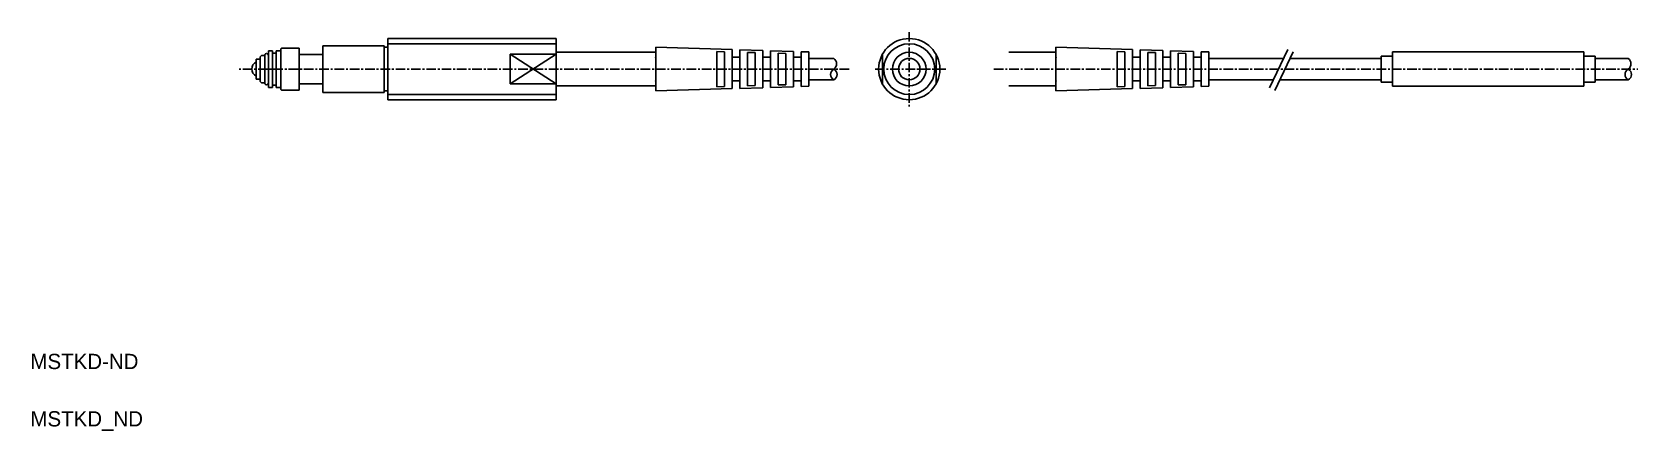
# Model space of a CAD drawing. Extents: x 5 to 215, y 4 to 57.
import ezdxf

# ---------------------------------------------------------------- set-up
doc = ezdxf.new("R2010")
doc.units = 0
doc.linetypes.add('CENTER', pattern=[2, 1.25, -0.25, 0.25, -0.25])
doc.layers.get('0').update_dxf_attribs({"color": 1, "linetype": 'CONTINUOUS'})
doc.layers.add('CENTER', color=2, linetype='CONTINUOUS')

msp = doc.modelspace()

# ---------------------------------------------------------------- linework, layer by layer
at = {"linetype": 'CONTINUOUS'}
for p, q in [((43.211755, 54.766633), (43.211755, 48.666633)), ((43.211755, 54.766633), (51.211755, 54.766633)), ((51.211755, 54.766633), (51.211755, 48.666633)), ((51.711755, 54.566633), (51.211755, 54.566633)), ((51.711755, 55.716633), (51.711755, 47.716633)), ((51.711755, 55.716633), (73.711755, 55.716633)), ((51.711755, 55.040133), (73.711755, 55.040133)), ((73.711755, 55.716633), (73.711755, 47.716633)), ((86.711722, 54.566633), (86.711722, 48.866633)), ((96.711722, 54.266633), (86.711722, 54.566633)), ((139.001931, 54.566633), (139.001931, 48.866633)), ((149.001931, 54.266633), (139.001931, 54.566633)), ((34.511755, 53.016633), (35.011755, 53.016633)), ((34.511755, 53.016633), (34.511755, 50.416633)), ((35.211755, 53.516633), (35.011755, 53.316633)), ((35.011755, 53.316633), (35.011755, 50.116633)), ((35.211755, 53.516633), (35.611755, 53.516633)), ((35.611755, 53.516633), (35.611755, 49.916633)), ((36.111755, 54.116633), (36.611755, 54.116633)), ((36.111755, 54.116633), (36.111755, 49.316633)), ((36.611755, 54.116633), (36.611755, 49.316633)), ((36.611755, 53.816633), (37.111755, 53.816633)), ((37.111755, 54.116633), (37.111755, 49.316633)), ((37.111755, 54.116633), (37.711755, 54.116633)), ((37.811755, 54.466633), (37.711755, 54.366633)), ((37.711755, 54.366633), (37.711755, 49.066633)), ((37.811755, 54.466633), (40.111755, 54.466633)), ((40.111755, 54.466633), (40.111755, 48.966633)), ((40.111755, 53.623794), (43.211755, 53.623794)), ((67.711755, 53.653125), (67.711755, 49.780141)), ((73.711755, 53.653125), (67.711755, 53.653125)), ((67.711755, 53.653125), (73.711755, 49.780141)), ((73.711755, 53.653125), (67.711755, 49.780141)), ((73.711755, 53.916631), (86.711722, 53.916631)), ((94.711722, 54.026565), (94.711722, 49.4067)), ((95.711722, 53.996565), (94.711722, 54.026565)), ((95.711722, 53.996565), (95.711722, 49.4367)), ((96.711722, 54.266633), (96.711722, 49.166633)), ((96.711722, 53.266633), (97.711722, 53.266633)), ((97.711722, 54.236633), (97.711722, 49.196633)), ((100.711722, 54.146633), (97.711722, 54.236633)), ((98.711722, 53.906565), (98.711722, 49.5267)), ((99.711722, 53.876565), (98.711722, 53.906565)), ((99.711722, 53.876565), (99.711722, 49.5567)), ((100.711722, 54.146633), (100.711722, 49.286633)), ((100.711722, 53.266633), (101.711722, 53.266633)), ((101.711722, 54.116633), (101.711722, 49.316633)), ((104.711722, 54.026633), (101.711722, 54.116633)), ((103.707224, 53.756633), (102.707224, 53.786633)), ((102.711722, 53.786498), (102.711722, 49.646768)), ((103.711722, 53.756498), (103.711722, 49.676768)), ((104.711722, 54.026633), (104.711722, 49.406633)), ((104.711722, 53.266633), (105.711722, 53.266633)), ((106.711722, 53.966633), (105.711722, 53.996633)), ((105.711722, 53.996633), (105.711722, 49.436633)), ((106.711722, 53.966633), (106.711722, 49.466633)), ((109.990989, 53.11663), (106.711722, 53.11663)), ((116.341606, 53.653125), (116.341606, 49.780141)), ((123.341606, 53.653125), (123.341606, 49.780141)), ((132.867884, 53.916631), (139.001931, 53.916631)), ((147.001931, 54.026565), (147.001931, 49.4067)), ((148.001931, 53.996565), (147.001931, 54.026565)), ((148.001931, 53.996565), (148.001931, 49.4367)), ((149.001931, 54.266633), (149.001931, 49.166633)), ((149.001931, 53.266633), (150.001931, 53.266633)), ((153.001931, 54.146633), (150.001931, 54.236633)), ((150.001931, 54.236633), (150.001931, 49.196633)), ((151.001931, 53.906565), (151.001931, 49.5267)), ((152.001931, 53.876565), (151.001931, 53.906565)), ((152.001931, 53.876565), (152.001931, 49.5567)), ((153.001931, 54.146633), (153.001931, 49.286633)), ((153.001931, 53.266633), (154.001931, 53.266633)), ((154.001931, 54.116633), (154.001931, 49.316633)), ((157.001931, 54.026633), (154.001931, 54.116633)), ((155.997433, 53.756633), (154.997433, 53.786633)), ((155.001931, 53.786498), (155.001931, 49.646768)), ((156.001931, 53.756498), (156.001931, 49.676768)), ((157.001931, 54.026633), (157.001931, 49.406633)), ((157.001931, 53.266633), (158.001931, 53.266633)), ((158.001931, 53.996633), (158.001931, 49.436633)), ((159.001931, 53.966633), (158.001931, 53.996633)), ((159.001931, 53.966633), (159.001931, 49.466633)), ((168.771566, 53.116631), (159.001931, 53.116631)), ((169.337126, 54.294881), (166.925226, 49.27009)), ((170.031056, 53.961794), (167.619157, 48.937003)), ((169.625378, 53.116631), (181.499024, 53.116631)), ((182.999024, 53.416633), (181.499024, 53.416633)), ((181.499024, 53.416633), (181.499024, 50.016633)), ((182.999024, 53.966631), (207.999024, 53.966631)), ((182.999024, 53.966631), (182.999024, 49.466636)), ((207.999024, 53.966631), (207.999024, 49.466636)), ((207.999024, 53.416633), (209.499024, 53.416633)), ((209.499024, 53.416633), (209.499024, 50.016633)), ((213.812196, 53.116631), (209.499024, 53.116631)), ((34.511755, 50.416633), (35.011755, 50.416633)), ((35.011755, 50.116633), (35.211755, 49.916633)), ((35.211755, 49.916633), (35.611755, 49.916633)), ((36.111755, 49.316633), (36.611755, 49.316633)), ((36.611755, 49.616633), (37.111755, 49.616633)), ((37.111755, 49.316633), (37.711755, 49.316633)), ((37.711755, 49.066633), (37.811755, 48.966633)), ((37.811755, 48.966633), (40.111755, 48.966633)), ((40.111755, 49.809471), (43.211755, 49.809471)), ((43.211755, 48.666633), (51.211755, 48.666633)), ((51.711755, 48.866633), (51.211755, 48.866633)), ((51.711755, 48.393133), (73.711755, 48.393133)), ((73.711755, 49.780141), (67.711755, 49.780141)), ((73.711755, 49.516635), (86.711722, 49.516635)), ((96.711722, 49.166633), (86.711722, 48.866633)), ((95.711722, 49.4367), (94.711722, 49.4067)), ((96.711722, 50.166633), (97.711722, 50.166633)), ((100.711722, 49.286633), (97.711722, 49.196633)), ((99.711722, 49.5567), (98.711722, 49.5267)), ((100.711722, 50.166633), (101.711722, 50.166633)), ((104.711722, 49.406633), (101.711722, 49.316633)), ((103.707224, 49.676633), (102.707224, 49.646633)), ((104.711722, 50.166633), (105.711722, 50.166633)), ((106.711722, 49.466633), (105.711722, 49.436633)), ((109.990989, 50.316633), (106.711722, 50.316633)), ((132.867884, 49.516635), (139.001931, 49.516635)), ((149.001931, 49.166633), (139.001931, 48.866633)), ((148.001931, 49.4367), (147.001931, 49.4067)), ((149.001931, 50.166633), (150.001931, 50.166633)), ((153.001931, 49.286633), (150.001931, 49.196633)), ((152.001931, 49.5567), (151.001931, 49.5267)), ((153.001931, 50.166633), (154.001931, 50.166633)), ((157.001931, 49.406633), (154.001931, 49.316633)), ((155.997433, 49.676633), (154.997433, 49.646633)), ((157.001931, 50.166633), (158.001931, 50.166633)), ((159.001931, 49.466633), (158.001931, 49.436633)), ((167.427567, 50.316634), (159.001931, 50.316634)), ((168.281379, 50.316634), (181.499024, 50.316634)), ((182.999024, 50.016633), (181.499024, 50.016633)), ((182.999024, 49.466636), (207.999024, 49.466636)), ((207.999024, 50.016633), (209.499024, 50.016633)), ((213.812196, 50.316634), (209.499024, 50.316634)), ((51.711755, 47.716633), (73.711755, 47.716633))]:
    msp.add_line(p, q, dxfattribs=at)
for radius in [4, 3.3235, 2.2, 1.4]:
    msp.add_circle((119.841606, 51.716633), radius, dxfattribs=at)
for centre, radius, start, end in [((34.911755, 51.716633), 1, 113.578178, 246.421822), ((35.861755, 53.516633), 0.25, 0, 180.000115), ((109.463893, 52.416631), 0.876258, 306.979572, 413.020428), ((213.2851, 52.416632), 0.876258, 306.979572, 413.020428), ((110.364255, 51.016633), 0.793302, 118.068204, 241.931796), ((109.617723, 51.016633), 0.793302, 298.068204, 421.931796), ((214.185462, 51.016634), 0.793302, 118.068204, 241.931796), ((213.43893, 51.016634), 0.793302, 298.068204, 421.931796), ((35.861755, 49.916632), 0.25, 179.999885, 360)]:
    msp.add_arc(centre, radius, start, end, dxfattribs=at)
for p in [(86.711722, 53.266633), (139.001931, 53.266633), (33.911755, 51.716633), (182.999024, 51.716633), (209.499024, 51.716633), (86.711722, 50.166633), (139.001931, 50.166633)]:
    msp.add_point(p)
at = {"layer": 'CENTER', "linetype": 'CENTER'}
for p, q in [((119.841606, 56.554064), (119.841606, 46.818299)), ((111.990989, 51.716633), (32.284056, 51.716633)), ((124.604822, 51.716633), (115.394223, 51.716633)), ((130.908714, 51.716633), (215.061865, 51.716633))]:
    msp.add_line(p, q, dxfattribs=at)

# ---------------------------------------------------------------- texts
for s, p in [('MSTKD-ND', (5, 12.5)), ('MSTKD_ND', (5, 5))]:
    msp.add_text(s, height=2).set_placement(p)

doc.saveas('drawing.dxf')
